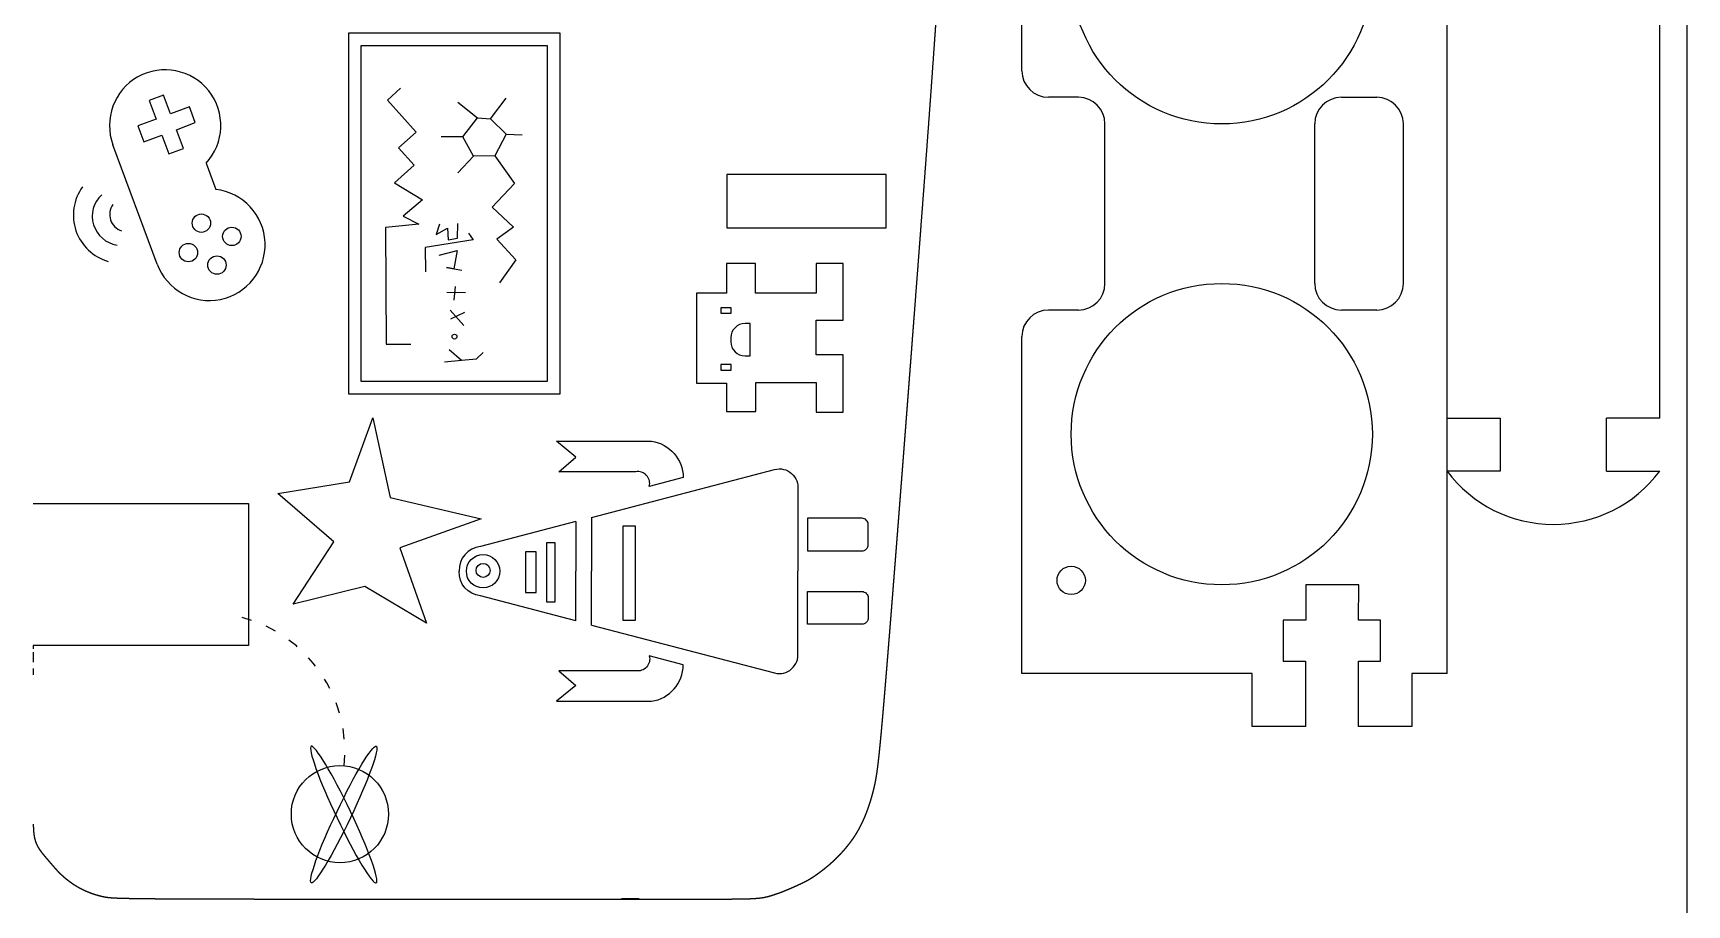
# Model space of a CAD drawing. Header units: millimetres. Extents: x -53 to 1579, y -453 to 381.
# Drawn here: x 453.3 to 546.6, y 167.2 to 216.4 of the extents above; entities that cross this region are included whole.
import ezdxf

# ---------------------------------------------------------------- set-up
doc = ezdxf.new("R2010")
doc.units = ezdxf.units.MM
doc.linetypes.add('ACAD_ISO03W100', pattern=[30, 12, -18])
doc.layers.add('design5', color=5, linetype='Continuous')
doc.layers.add('toCut', color=1, linetype='Continuous', true_color=0xff0000)

msp = doc.modelspace()

# ---------------------------------------------------------------- linework, layer by layer
msp.add_line((546.648, 381.237), (546.648, 81.237))
at = {"layer": 'design5', "lineweight": -3}
for points in [[(471.094, 216.377), (471.094, 196.031), (483.053, 196.031), (483.053, 216.377)], [(471.804, 215.666), (471.804, 196.741), (482.342, 196.741), (482.342, 215.666)], [(492.123, 200.888), (492.123, 200.574), (492.693, 200.574), (492.693, 200.888)], [(492.123, 197.678), (492.123, 197.364), (492.693, 197.364), (492.693, 197.678)], [(486.582, 188.575), (486.582, 183.256), (487.307, 183.256), (487.307, 188.575)], [(481.097, 187.118), (481.097, 184.819), (481.701, 184.819), (481.701, 187.118)], [(482.275, 187.632), (482.275, 184.305), (482.759, 184.305), (482.759, 187.632)]]:
    msp.add_lwpolyline(points, close=True, dxfattribs=at)
for points in [[(460.966, 209.564), (461.78, 209.866), (461.384, 210.933), (462.45, 211.329), (462.119, 212.221), (461.053, 211.825), (460.664, 212.873), (459.85, 212.57), (460.239, 211.523), (459.211, 211.141), (459.542, 210.249)], [(474.032, 213.266), (473.296, 212.603), (474.92, 210.8), (473.927, 209.906), (474.804, 208.932), (473.699, 207.937), (475.283, 206.97), (474.179, 206.05), (475.062, 205.608), (473.186, 205.424), (473.223, 198.834), (474.62, 198.842)], [(477.265, 212.48), (478.39, 211.595)], [(478.39, 211.595), (479.123, 211.55), (479.994, 212.712)], [(479.994, 210.679), (479.355, 209.459), (478.165, 209.43), (477.555, 210.533), (478.39, 211.595)], [(479.123, 211.55), (479.994, 210.679), (480.894, 210.65)], [(460.304, 203.347), (457.806, 210.076)], [(459.542, 210.249), (460.57, 210.631), (460.966, 209.564)], [(477.555, 210.533), (476.335, 210.533)], [(478.165, 209.43), (477.27, 208.493)], [(479.355, 209.459), (480.477, 207.899), (479.216, 206.56), (480.41, 205.436), (479.473, 204.757), (480.554, 203.598), (479.627, 202.285)], [(463.059, 209.035), (463.606, 207.563)], [(476.239, 205.608), (476.055, 205.019), (476.681, 205.387), (476.718, 204.725), (477.245, 204.817), (477.263, 205.634)], [(477.88, 205.089), (478.134, 204.726), (475.431, 204.29), (475.449, 202.91)], [(476.211, 203.854), (477.227, 204.109), (477.045, 203.092), (476.638, 203.164), (477.493, 203.012)], [(499.027, 195.005), (499.027, 198.228), (497.493, 198.228), (497.493, 200.197), (499.027, 200.197), (499.027, 203.394), (497.493, 203.394), (497.493, 201.706), (494.069, 201.706), (494.069, 203.394), (492.433, 203.394), (492.433, 201.706), (490.746, 201.706), (490.746, 196.642), (492.433, 196.642), (492.433, 195.031), (494.094, 195.031), (494.094, 196.668), (497.493, 196.668), (497.493, 195.005), (499.027, 195.005)], [(476.646, 201.766), (477.699, 201.748)], [(477.118, 202.093), (477.045, 201.312)], [(476.846, 200.749), (477.608, 199.878)], [(477.644, 200.622), (476.864, 200.241)], [(476.519, 197.844), (477.481, 197.935), (478.333, 198.016), (478.697, 198.371)], [(476.791, 198.534), (477.481, 197.935)], [(467.104, 190.412), (471.152, 191.069), (472.465, 194.681), (473.449, 190.193), (478.591, 188.989), (473.996, 187.347), (475.512, 183.104), (472.027, 185.158), (467.979, 184.173), (470.277, 187.676), (467.104, 190.412)], [(483.94, 188.833), (483.94, 186.026)], [(484.81, 189.061), (484.81, 186.026)], [(483.94, 183.22), (483.94, 186.026)], [(484.81, 182.992), (484.81, 186.026)]]:
    msp.add_lwpolyline(points, dxfattribs=at)
for points in [[(492.684, 199.199), (492.684, 198.974, 0.414214), (493.484, 198.174), (493.766, 198.174), (493.766, 199.999), (493.484, 199.999, 0.414214)], [(497.01, 189.014), (497.01, 187.173), (500.077, 187.173, 0.414214), (500.433, 187.53), (500.433, 188.658, 0.414214), (500.077, 189.014)], [(497.01, 183.038), (497.01, 184.88), (500.077, 184.88, -0.414214), (500.433, 184.523), (500.433, 183.395, -0.414214), (500.077, 183.038)]]:
    msp.add_lwpolyline(points, format="xyb", close=True, dxfattribs=at)
for points in [[(489.994, 191.31), (488.077, 190.809, 0.555908), (487.316, 191.638), (482.972, 191.638), (483.934, 192.467), (482.84, 193.363), (488.211, 193.363, -0.368664), (489.994, 191.31, -0.868384)], [(484.81, 189.061), (495.153, 191.767, -0.532081), (496.459, 190.617), (496.459, 186.026)], [(483.94, 188.833), (478.543, 187.421, 0.391142), (477.341, 186.026, 0.478974)], [(483.94, 183.22), (478.543, 184.632, -0.391142), (477.341, 186.026, -0.478974)], [(484.81, 182.992), (495.153, 180.285, 0.532081), (496.459, 181.436), (496.459, 186.026)], [(489.994, 180.742), (488.077, 181.244, -0.555908), (487.316, 180.415), (482.972, 180.415), (483.934, 179.585), (482.84, 178.69), (488.211, 178.69, 0.368664), (489.994, 180.742, 0.868384)]]:
    msp.add_lwpolyline(points, format="xyb", dxfattribs=at)
for centre, radius in [((462.797, 205.661), 0.519), ((464.516, 204.911), 0.519), ((462.066, 204.001), 0.519), ((463.675, 203.296), 0.519), ((477.082, 199.261), 0.138), ((478.697, 186.026), 0.945), ((478.697, 186.073), 0.394), ((470.616, 172.324), 2.742)]:
    msp.add_circle(centre, radius, dxfattribs=at)
for centre, radius, start, end in [((460.752, 211.169), 3.142, 317.23276, 200.36599), ((458.285, 206.113), 2.716, 143.85736, 254.11549), ((458.272, 206.046), 1.635, 132.08388, 261.71537), ((463.25, 204.441), 3.142, 200.36599, 83.49922), ((458.582, 206.147), 0.962, 144.31318, 252.47097)]:
    msp.add_arc(centre, radius, start, end, dxfattribs=at)
at = {"layer": 'design5', "linetype": 'ACAD_ISO03W100', "lineweight": -3, "ltscale": 0.05}
msp.add_arc((463.092, 175.878), 7.803, 353.94547, 75.1351, dxfattribs=at)
at = {"layer": 'design5', "lineweight": -3}
msp.add_ellipse((470.83, 172.299), major_axis=(-1.835, -3.852), ratio=0.098161, dxfattribs=at)
at = {"layer": 'design5', "lineweight": -3, "extrusion": (0, 0, -1)}
msp.add_ellipse((470.83, 172.299), major_axis=(-1.835, 3.852), ratio=0.098161, dxfattribs=at)
at = {"layer": 'toCut'}
for p, q in [((533.111, 180.258), (533.111, 280.258)), ((545.111, 194.669), (545.111, 264.669)), ((509.111, 214.258), (509.111, 246.258)), ((512.3, 212.758), (510.611, 212.758)), ((527.142, 212.758), (529.142, 212.758)), ((513.8, 202.258), (513.8, 211.258)), ((525.642, 202.258), (525.642, 211.258)), ((530.642, 202.258), (530.642, 211.258)), ((512.3, 200.758), (510.611, 200.758)), ((529.142, 200.758), (527.142, 200.758)), ((509.111, 180.258), (509.111, 199.258)), ((533.111, 194.669), (536.111, 194.669)), ((536.111, 194.669), (536.111, 191.669)), ((545.111, 194.669), (542.111, 194.669)), ((542.111, 191.669), (542.111, 194.669)), ((536.111, 191.669), (533.111, 191.669)), ((542.111, 191.669), (545.111, 191.669)), ((528.132, 185.258), (525.132, 185.258)), ((525.132, 185.258), (525.132, 183.258)), ((528.111, 183.258), (528.132, 185.258)), ((523.861, 183.258), (523.861, 180.958)), ((525.132, 183.258), (523.861, 183.258)), ((529.361, 183.258), (528.111, 183.258)), ((529.361, 180.958), (529.361, 183.258)), ((522.111, 180.258), (509.111, 180.258)), ((522.111, 177.258), (522.111, 180.258)), ((523.861, 180.958), (525.111, 180.958)), ((525.111, 180.958), (525.111, 177.258)), ((528.111, 180.958), (529.361, 180.958)), ((528.111, 177.258), (528.111, 180.958)), ((533.111, 180.258), (531.111, 180.258)), ((531.111, 180.258), (531.111, 177.258)), ((525.111, 177.258), (522.111, 177.258)), ((531.111, 177.258), (528.111, 177.258)), ((487.515, 167.548), (486.515, 167.548))]:
    msp.add_line(p, q, dxfattribs=at)
msp.add_lwpolyline([(492.453, 208.402), (492.453, 205.402), (501.453, 205.402), (501.453, 208.402)], close=True, dxfattribs=at)
for centre, radius in [((520.392, 219.758), 8.5), ((520.392, 193.758), 8.5), ((511.892, 185.508), 0.8)]:
    msp.add_circle(centre, radius, dxfattribs=at)
for centre, radius, start, end in [((510.611, 214.258), 1.5, 180, 270), ((512.3, 211.258), 1.5, 360, 90), ((527.142, 211.258), 1.5, 90, 180), ((529.142, 211.258), 1.5, 0, 90), ((512.3, 202.258), 1.5, 270, 0), ((527.142, 202.258), 1.5, 180, 270), ((529.142, 202.258), 1.5, 270, 0), ((510.611, 199.258), 1.5, 90, 180), ((539.111, 196.169), 7.5, 216.8699, 323.1301)]:
    msp.add_arc(centre, radius, start, end, dxfattribs=at)
for points in [[(504.219, 216.361), (504.241, 216.681), (504.263, 217.001)], [(504.084, 214.446), (504.129, 215.084), (504.174, 215.722)], [(504.174, 215.722), (504.197, 216.042), (504.219, 216.361)], [(503.993, 213.172), (504.039, 213.809), (504.084, 214.446)], [(503.901, 211.9), (503.947, 212.536), (503.993, 213.172)], [(503.807, 210.628), (503.854, 211.264), (503.901, 211.9)], [(503.713, 209.356), (503.76, 209.992), (503.807, 210.628)], [(503.618, 208.083), (503.665, 208.719), (503.713, 209.356)], [(503.522, 206.809), (503.57, 207.446), (503.618, 208.083)], [(503.425, 205.532), (503.473, 206.17), (503.522, 206.809)], [(503.377, 204.892), (503.401, 205.212), (503.425, 205.532)], [(503.328, 204.251), (503.352, 204.572), (503.377, 204.892)], [(503.231, 202.968), (503.279, 203.61), (503.328, 204.251)], [(503.133, 201.683), (503.182, 202.325), (503.231, 202.968)], [(503.035, 200.4), (503.084, 201.042), (503.133, 201.683)], [(502.986, 199.76), (503.011, 200.08), (503.035, 200.4)], [(502.889, 198.485), (502.913, 198.803), (502.937, 199.122)], [(502.937, 199.122), (502.962, 199.441), (502.986, 199.76)], [(502.84, 197.851), (502.865, 198.168), (502.889, 198.485)], [(502.744, 196.59), (502.768, 196.904), (502.792, 197.219)], [(502.792, 197.219), (502.816, 197.535), (502.84, 197.851)], [(502.696, 195.964), (502.708, 196.12), (502.72, 196.276)], [(502.72, 196.276), (502.732, 196.433), (502.744, 196.59)], [(502.624, 195.032), (502.636, 195.187), (502.648, 195.342)], [(502.648, 195.342), (502.66, 195.497), (502.672, 195.652)], [(502.672, 195.652), (502.684, 195.808), (502.696, 195.964)], [(502.553, 194.11), (502.565, 194.263), (502.577, 194.416)], [(502.577, 194.416), (502.589, 194.57), (502.601, 194.724)], [(502.601, 194.724), (502.612, 194.878), (502.624, 195.032)], [(502.483, 193.198), (502.495, 193.349), (502.507, 193.501)], [(502.507, 193.501), (502.518, 193.653), (502.53, 193.805)], [(502.53, 193.805), (502.542, 193.957), (502.553, 194.11)], [(502.414, 192.298), (502.425, 192.447), (502.437, 192.597)], [(502.437, 192.597), (502.448, 192.747), (502.46, 192.897)], [(502.46, 192.897), (502.472, 193.047), (502.483, 193.198)], [(502.323, 191.118), (502.334, 191.264), (502.345, 191.411)], [(502.345, 191.411), (502.357, 191.558), (502.368, 191.705)], [(502.368, 191.705), (502.379, 191.853), (502.391, 192.001)], [(502.391, 192.001), (502.402, 192.149), (502.414, 192.298)], [(502.255, 190.25), (502.267, 190.394), (502.278, 190.538)], [(502.278, 190.538), (502.289, 190.682), (502.3, 190.827)], [(502.3, 190.827), (502.311, 190.973), (502.323, 191.118)], [(465.453, 189.844), (465.453, 185.844), (465.453, 181.844)], [(502.189, 189.398), (502.2, 189.539), (502.211, 189.68)], [(502.211, 189.68), (502.222, 189.822), (502.233, 189.964)], [(502.233, 189.964), (502.244, 190.107), (502.255, 190.25)], [(502.124, 188.562), (502.135, 188.7), (502.146, 188.839)], [(502.146, 188.839), (502.157, 188.978), (502.167, 189.117)], [(502.167, 189.117), (502.178, 189.257), (502.189, 189.398)], [(502.04, 187.477), (502.05, 187.611), (502.061, 187.745)], [(502.061, 187.745), (502.071, 187.88), (502.082, 188.015)], [(502.082, 188.015), (502.092, 188.151), (502.103, 188.288)], [(502.103, 188.288), (502.114, 188.425), (502.124, 188.562)], [(501.978, 186.685), (501.988, 186.816), (501.998, 186.947)], [(501.998, 186.947), (502.008, 187.079), (502.019, 187.211)], [(502.019, 187.211), (502.029, 187.344), (502.04, 187.477)], [(501.897, 185.663), (501.907, 185.789), (501.917, 185.915)], [(501.917, 185.915), (501.927, 186.042), (501.937, 186.169)], [(501.937, 186.169), (501.947, 186.298), (501.957, 186.426)], [(501.957, 186.426), (501.967, 186.556), (501.978, 186.685)], [(501.82, 184.681), (501.829, 184.801), (501.839, 184.922)], [(501.839, 184.922), (501.849, 185.044), (501.858, 185.167)], [(501.858, 185.167), (501.868, 185.29), (501.878, 185.413)], [(501.878, 185.413), (501.888, 185.538), (501.897, 185.663)], [(501.745, 183.741), (501.755, 183.856), (501.764, 183.972)], [(501.764, 183.972), (501.773, 184.088), (501.782, 184.205)], [(501.782, 184.205), (501.792, 184.323), (501.801, 184.442)], [(501.801, 184.442), (501.81, 184.561), (501.82, 184.681)], [(501.674, 182.847), (501.683, 182.957), (501.692, 183.066)], [(501.692, 183.066), (501.701, 183.177), (501.709, 183.288)], [(501.709, 183.288), (501.718, 183.401), (501.727, 183.513)], [(501.727, 183.513), (501.736, 183.627), (501.745, 183.741)], [(501.606, 182.002), (501.611, 182.053), (501.615, 182.105)], [(501.615, 182.105), (501.619, 182.157), (501.623, 182.208)], [(501.623, 182.208), (501.631, 182.313), (501.64, 182.418)], [(501.64, 182.418), (501.648, 182.525), (501.657, 182.631)], [(501.657, 182.631), (501.666, 182.739), (501.674, 182.847)], [(465.453, 181.844), (459.375, 181.844), (453.296, 181.844)], [(453.296, 181.844), (453.296, 181.743), (453.296, 181.743)], [(453.296, 181.743), (453.296, 181.711), (453.296, 181.679)], [(453.296, 181.679), (453.296, 181.661), (453.296, 181.642)], [(453.296, 181.451), (453.296, 181.357), (453.296, 181.263)], [(453.296, 181.263), (453.296, 181.17), (453.296, 181.077)], [(501.527, 181.018), (501.531, 181.065), (501.534, 181.112)], [(501.534, 181.112), (501.538, 181.16), (501.542, 181.208)], [(501.542, 181.208), (501.546, 181.256), (501.55, 181.304)], [(501.55, 181.304), (501.554, 181.353), (501.558, 181.401)], [(501.558, 181.401), (501.562, 181.45), (501.566, 181.499)], [(501.566, 181.499), (501.57, 181.549), (501.574, 181.598)], [(501.574, 181.598), (501.578, 181.648), (501.582, 181.698)], [(501.582, 181.698), (501.586, 181.748), (501.59, 181.798)], [(501.59, 181.798), (501.594, 181.849), (501.598, 181.9)], [(501.598, 181.9), (501.602, 181.951), (501.606, 182.002)], [(453.296, 181.077), (453.296, 180.985), (453.296, 180.893)], [(453.296, 180.534), (453.296, 180.446), (453.296, 180.357)], [(453.296, 180.357), (453.296, 180.271), (453.296, 180.184)], [(501.453, 180.119), (501.457, 180.162), (501.46, 180.205)], [(501.46, 180.205), (501.464, 180.249), (501.467, 180.292)], [(501.467, 180.292), (501.471, 180.336), (501.475, 180.38)], [(501.475, 180.38), (501.478, 180.424), (501.482, 180.468)], [(501.482, 180.468), (501.486, 180.513), (501.489, 180.558)], [(501.489, 180.558), (501.493, 180.603), (501.497, 180.648)], [(501.497, 180.648), (501.5, 180.693), (501.504, 180.739)], [(501.504, 180.739), (501.508, 180.785), (501.512, 180.831)], [(501.512, 180.831), (501.515, 180.878), (501.519, 180.924)], [(501.519, 180.924), (501.523, 180.971), (501.527, 181.018)], [(501.379, 179.229), (501.383, 179.268), (501.386, 179.306)], [(501.386, 179.306), (501.389, 179.345), (501.392, 179.384)], [(501.392, 179.384), (501.396, 179.423), (501.399, 179.462)], [(501.399, 179.462), (501.402, 179.502), (501.405, 179.541)], [(501.405, 179.541), (501.409, 179.581), (501.412, 179.622)], [(501.412, 179.622), (501.415, 179.662), (501.419, 179.702)], [(501.419, 179.702), (501.422, 179.743), (501.426, 179.784)], [(501.426, 179.784), (501.429, 179.825), (501.432, 179.867)], [(501.432, 179.867), (501.436, 179.908), (501.439, 179.95)], [(501.439, 179.95), (501.443, 179.992), (501.446, 180.034)], [(501.446, 180.034), (501.45, 180.077), (501.453, 180.119)], [(501.289, 178.171), (501.295, 178.237), (501.301, 178.302)], [(501.301, 178.302), (501.306, 178.369), (501.312, 178.437)], [(501.312, 178.437), (501.318, 178.505), (501.324, 178.574)], [(501.324, 178.574), (501.33, 178.644), (501.336, 178.714)], [(501.336, 178.714), (501.342, 178.786), (501.348, 178.857)], [(501.348, 178.857), (501.354, 178.931), (501.36, 179.004)], [(501.36, 179.004), (501.367, 179.079), (501.373, 179.153)], [(501.373, 179.153), (501.376, 179.191), (501.379, 179.229)], [(501.215, 177.33), (501.22, 177.386), (501.225, 177.442)], [(501.225, 177.442), (501.23, 177.5), (501.235, 177.557)], [(501.235, 177.557), (501.241, 177.616), (501.246, 177.674)], [(501.246, 177.674), (501.251, 177.734), (501.256, 177.794)], [(501.256, 177.794), (501.262, 177.856), (501.267, 177.917)], [(501.267, 177.917), (501.273, 177.98), (501.278, 178.043)], [(501.278, 178.043), (501.284, 178.107), (501.289, 178.171)], [(501.124, 176.349), (501.128, 176.392), (501.132, 176.436)], [(501.132, 176.436), (501.137, 176.481), (501.141, 176.526)], [(501.141, 176.526), (501.145, 176.572), (501.15, 176.618)], [(501.15, 176.618), (501.154, 176.665), (501.158, 176.713)], [(501.158, 176.713), (501.163, 176.761), (501.168, 176.809)], [(501.168, 176.809), (501.172, 176.859), (501.177, 176.909)], [(501.177, 176.909), (501.181, 176.959), (501.186, 177.01)], [(501.186, 177.01), (501.191, 177.062), (501.196, 177.114)], [(501.196, 177.114), (501.2, 177.168), (501.205, 177.221)], [(501.205, 177.221), (501.21, 177.276), (501.215, 177.33)], [(501.032, 175.458), (501.035, 175.49), (501.039, 175.522)], [(501.039, 175.522), (501.042, 175.555), (501.046, 175.588)], [(501.046, 175.588), (501.05, 175.621), (501.053, 175.655)], [(501.053, 175.655), (501.057, 175.689), (501.061, 175.724)], [(501.061, 175.724), (501.064, 175.76), (501.068, 175.795)], [(501.068, 175.795), (501.072, 175.832), (501.076, 175.868)], [(501.076, 175.868), (501.079, 175.906), (501.083, 175.943)], [(501.083, 175.943), (501.087, 175.981), (501.091, 176.02)], [(501.091, 176.02), (501.095, 176.059), (501.099, 176.099)], [(501.099, 176.099), (501.103, 176.139), (501.107, 176.18)], [(501.107, 176.18), (501.111, 176.222), (501.115, 176.263)], [(501.115, 176.263), (501.12, 176.306), (501.124, 176.349)], [(500.917, 174.566), (500.92, 174.585), (500.923, 174.605)], [(500.923, 174.605), (500.926, 174.625), (500.929, 174.645)], [(500.929, 174.645), (500.932, 174.665), (500.935, 174.686)], [(500.935, 174.686), (500.938, 174.707), (500.941, 174.728)], [(500.941, 174.728), (500.944, 174.75), (500.947, 174.771)], [(500.947, 174.771), (500.95, 174.794), (500.953, 174.816)], [(500.953, 174.816), (500.956, 174.839), (500.959, 174.862)], [(500.959, 174.862), (500.963, 174.885), (500.966, 174.909)], [(500.966, 174.909), (500.969, 174.933), (500.972, 174.957)], [(500.972, 174.957), (500.975, 174.982), (500.978, 175.007)], [(500.978, 175.007), (500.981, 175.032), (500.985, 175.058)], [(500.985, 175.058), (500.988, 175.084), (500.991, 175.111)], [(500.991, 175.111), (500.994, 175.138), (500.998, 175.165)], [(500.998, 175.165), (501.001, 175.192), (501.004, 175.22)], [(501.004, 175.22), (501.008, 175.249), (501.011, 175.277)], [(501.011, 175.277), (501.014, 175.307), (501.018, 175.336)], [(501.018, 175.336), (501.021, 175.366), (501.025, 175.396)], [(501.025, 175.396), (501.028, 175.427), (501.032, 175.458)], [(500.726, 173.625), (500.739, 173.677), (500.752, 173.729)], [(500.752, 173.729), (500.764, 173.782), (500.777, 173.834)], [(500.777, 173.834), (500.789, 173.887), (500.801, 173.94)], [(500.801, 173.94), (500.807, 173.967), (500.813, 173.994)], [(500.813, 173.994), (500.819, 174.022), (500.825, 174.049)], [(500.825, 174.049), (500.831, 174.077), (500.836, 174.106)], [(500.836, 174.106), (500.842, 174.135), (500.848, 174.164)], [(500.848, 174.164), (500.854, 174.194), (500.859, 174.224)], [(500.859, 174.224), (500.865, 174.255), (500.871, 174.286)], [(500.871, 174.286), (500.877, 174.319), (500.882, 174.351)], [(500.882, 174.351), (500.888, 174.385), (500.894, 174.419)], [(500.894, 174.419), (500.897, 174.437), (500.9, 174.455)], [(500.9, 174.455), (500.903, 174.473), (500.906, 174.491)], [(500.906, 174.491), (500.908, 174.509), (500.911, 174.528)], [(500.911, 174.528), (500.914, 174.547), (500.917, 174.566)], [(500.435, 172.659), (500.451, 172.704), (500.467, 172.749)], [(500.467, 172.749), (500.482, 172.795), (500.498, 172.841)], [(500.498, 172.841), (500.513, 172.888), (500.528, 172.935)], [(500.528, 172.935), (500.543, 172.982), (500.558, 173.029)], [(500.558, 173.029), (500.573, 173.077), (500.588, 173.125)], [(500.588, 173.125), (500.602, 173.174), (500.617, 173.223)], [(500.617, 173.223), (500.631, 173.272), (500.645, 173.322)], [(500.645, 173.322), (500.659, 173.372), (500.673, 173.422)], [(500.673, 173.422), (500.686, 173.472), (500.7, 173.523)], [(500.7, 173.523), (500.713, 173.574), (500.726, 173.625)], [(453.306, 171.767), (453.306, 171.758), (453.306, 171.748)], [(500.032, 171.702), (500.05, 171.737), (500.067, 171.773)], [(500.067, 171.773), (500.084, 171.809), (500.102, 171.845)], [(500.102, 171.845), (500.119, 171.881), (500.136, 171.918)], [(500.136, 171.918), (500.153, 171.956), (500.17, 171.994)], [(500.17, 171.994), (500.187, 172.032), (500.205, 172.071)], [(500.205, 172.071), (500.221, 172.111), (500.238, 172.15)], [(500.238, 172.15), (500.255, 172.191), (500.272, 172.231)], [(500.272, 172.231), (500.289, 172.272), (500.305, 172.313)], [(500.305, 172.313), (500.322, 172.355), (500.338, 172.397)], [(500.338, 172.397), (500.355, 172.44), (500.371, 172.483)], [(500.371, 172.483), (500.387, 172.527), (500.403, 172.57)], [(500.403, 172.57), (500.419, 172.615), (500.435, 172.659)], [(453.306, 171.748), (453.307, 171.736), (453.307, 171.724)], [(453.307, 171.724), (453.307, 171.713), (453.307, 171.702)], [(453.307, 171.702), (453.307, 171.692), (453.308, 171.682)], [(453.308, 171.682), (453.308, 171.673), (453.308, 171.663)], [(453.308, 171.663), (453.308, 171.654), (453.309, 171.646)], [(453.309, 171.646), (453.309, 171.637), (453.309, 171.629)], [(453.309, 171.629), (453.309, 171.622), (453.309, 171.614)], [(453.309, 171.614), (453.31, 171.607), (453.31, 171.6)], [(453.31, 171.6), (453.311, 171.587), (453.311, 171.574)], [(453.311, 171.574), (453.312, 171.562), (453.312, 171.549)], [(453.312, 171.549), (453.313, 171.538), (453.313, 171.527)], [(453.313, 171.527), (453.316, 171.481), (453.319, 171.436)], [(453.319, 171.436), (453.322, 171.391), (453.325, 171.346)], [(453.325, 171.346), (453.329, 171.301), (453.334, 171.256)], [(453.334, 171.256), (453.339, 171.212), (453.344, 171.168)], [(453.344, 171.168), (453.351, 171.124), (453.358, 171.08)], [(453.358, 171.08), (453.362, 171.058), (453.365, 171.036)], [(453.365, 171.036), (453.37, 171.014), (453.374, 170.992)], [(453.374, 170.992), (453.379, 170.97), (453.384, 170.949)], [(453.384, 170.949), (453.389, 170.927), (453.394, 170.905)], [(453.394, 170.905), (453.4, 170.884), (453.406, 170.862)], [(453.406, 170.862), (453.412, 170.841), (453.418, 170.819)], [(499.478, 170.801), (499.517, 170.855), (499.556, 170.908)], [(499.556, 170.908), (499.575, 170.936), (499.595, 170.963)], [(499.595, 170.963), (499.614, 170.991), (499.633, 171.019)], [(499.633, 171.019), (499.652, 171.047), (499.67, 171.076)], [(499.67, 171.076), (499.689, 171.104), (499.708, 171.133)], [(499.708, 171.133), (499.726, 171.162), (499.745, 171.191)], [(499.745, 171.191), (499.763, 171.221), (499.782, 171.251)], [(499.782, 171.251), (499.8, 171.281), (499.818, 171.311)], [(499.818, 171.311), (499.836, 171.342), (499.855, 171.373)], [(499.855, 171.373), (499.873, 171.405), (499.891, 171.436)], [(499.891, 171.436), (499.908, 171.468), (499.926, 171.501)], [(499.926, 171.501), (499.944, 171.533), (499.962, 171.566)], [(499.962, 171.566), (499.979, 171.6), (499.997, 171.634)], [(499.997, 171.634), (500.015, 171.668), (500.032, 171.702)], [(453.418, 170.819), (453.425, 170.798), (453.432, 170.777)], [(453.432, 170.777), (453.44, 170.755), (453.447, 170.734)], [(453.447, 170.734), (453.455, 170.713), (453.463, 170.692)], [(453.463, 170.692), (453.472, 170.671), (453.481, 170.65)], [(453.481, 170.65), (453.49, 170.629), (453.5, 170.608)], [(453.5, 170.608), (453.51, 170.587), (453.52, 170.566)], [(453.52, 170.566), (453.531, 170.545), (453.541, 170.524)], [(453.541, 170.524), (453.553, 170.504), (453.564, 170.483)], [(453.564, 170.483), (453.576, 170.462), (453.588, 170.442)], [(453.588, 170.442), (453.601, 170.421), (453.614, 170.401)], [(453.614, 170.401), (453.627, 170.38), (453.64, 170.36)], [(453.64, 170.36), (453.654, 170.34), (453.667, 170.32)], [(453.667, 170.32), (453.681, 170.299), (453.695, 170.279)], [(453.695, 170.279), (453.71, 170.259), (453.724, 170.239)], [(453.724, 170.239), (453.754, 170.199), (453.784, 170.159)], [(453.784, 170.159), (453.815, 170.12), (453.846, 170.081)], [(453.846, 170.081), (453.878, 170.042), (453.91, 170.003)], [(453.91, 170.003), (453.942, 169.964), (453.975, 169.926)], [(453.975, 169.926), (454.007, 169.888), (454.04, 169.85)], [(498.61, 169.811), (498.657, 169.857), (498.704, 169.903)], [(498.704, 169.903), (498.75, 169.95), (498.796, 169.997)], [(498.796, 169.997), (498.842, 170.045), (498.887, 170.093)], [(498.887, 170.093), (498.932, 170.141), (498.976, 170.19)], [(498.976, 170.19), (499.02, 170.239), (499.064, 170.288)], [(499.064, 170.288), (499.107, 170.338), (499.15, 170.388)], [(499.15, 170.388), (499.192, 170.438), (499.235, 170.489)], [(499.235, 170.489), (499.276, 170.54), (499.318, 170.591)], [(499.318, 170.591), (499.358, 170.643), (499.399, 170.695)], [(499.399, 170.695), (499.438, 170.748), (499.478, 170.801)], [(454.04, 169.85), (454.072, 169.812), (454.104, 169.775)], [(454.104, 169.775), (454.136, 169.738), (454.168, 169.701)], [(454.168, 169.701), (454.199, 169.664), (454.23, 169.627)], [(454.23, 169.627), (454.261, 169.591), (454.292, 169.555)], [(454.292, 169.555), (454.323, 169.519), (454.353, 169.484)], [(454.353, 169.484), (454.383, 169.449), (454.414, 169.414)], [(454.414, 169.414), (454.444, 169.379), (454.474, 169.345)], [(454.474, 169.345), (454.504, 169.31), (454.534, 169.276)], [(454.534, 169.276), (454.565, 169.243), (454.595, 169.209)], [(454.595, 169.209), (454.626, 169.176), (454.656, 169.143)], [(454.656, 169.143), (454.687, 169.111), (454.718, 169.079)], [(454.718, 169.079), (454.749, 169.047), (454.781, 169.015)], [(454.781, 169.015), (454.813, 168.984), (454.845, 168.952)], [(497.587, 168.961), (497.61, 168.978), (497.633, 168.994)], [(497.633, 168.994), (497.657, 169.011), (497.68, 169.029)], [(497.68, 169.029), (497.704, 169.046), (497.727, 169.064)], [(497.727, 169.064), (497.751, 169.082), (497.775, 169.1)], [(497.775, 169.1), (497.8, 169.118), (497.824, 169.137)], [(497.824, 169.137), (497.848, 169.155), (497.873, 169.174)], [(497.873, 169.174), (497.897, 169.193), (497.922, 169.213)], [(497.922, 169.213), (497.971, 169.252), (498.021, 169.291)], [(498.021, 169.291), (498.071, 169.332), (498.121, 169.373)], [(498.121, 169.373), (498.171, 169.415), (498.221, 169.457)], [(498.221, 169.457), (498.27, 169.5), (498.32, 169.543)], [(498.32, 169.543), (498.369, 169.587), (498.418, 169.631)], [(498.418, 169.631), (498.466, 169.675), (498.515, 169.72)], [(498.515, 169.72), (498.563, 169.766), (498.61, 169.811)], [(454.845, 168.952), (454.877, 168.922), (454.91, 168.891)], [(454.91, 168.891), (454.943, 168.861), (454.976, 168.831)], [(454.976, 168.831), (455.009, 168.801), (455.043, 168.772)], [(455.043, 168.772), (455.077, 168.743), (455.111, 168.714)], [(455.111, 168.714), (455.146, 168.686), (455.18, 168.657)], [(455.18, 168.657), (455.216, 168.63), (455.251, 168.602)], [(455.251, 168.602), (455.286, 168.575), (455.322, 168.548)], [(455.322, 168.548), (455.358, 168.521), (455.394, 168.495)], [(455.394, 168.495), (455.431, 168.469), (455.468, 168.443)], [(455.468, 168.443), (455.505, 168.418), (455.542, 168.393)], [(455.542, 168.393), (455.58, 168.368), (455.617, 168.344)], [(455.617, 168.344), (455.656, 168.32), (455.694, 168.296)], [(455.694, 168.296), (455.732, 168.273), (455.771, 168.25)], [(455.771, 168.25), (455.81, 168.227), (455.849, 168.205)], [(455.849, 168.205), (455.888, 168.183), (455.928, 168.161)], [(455.928, 168.161), (455.968, 168.14), (456.008, 168.119)], [(456.008, 168.119), (456.048, 168.099), (456.088, 168.078)], [(456.088, 168.078), (456.129, 168.059), (456.17, 168.039)], [(456.17, 168.039), (456.211, 168.02), (456.252, 168.001)], [(495.73, 168.006), (495.771, 168.022), (495.811, 168.039)], [(495.811, 168.039), (495.85, 168.055), (495.89, 168.072)], [(495.89, 168.072), (495.928, 168.088), (495.967, 168.104)], [(495.967, 168.104), (496.005, 168.121), (496.043, 168.137)], [(496.043, 168.137), (496.08, 168.153), (496.117, 168.169)], [(496.117, 168.169), (496.153, 168.185), (496.189, 168.201)], [(496.189, 168.201), (496.224, 168.216), (496.259, 168.232)], [(496.259, 168.232), (496.292, 168.247), (496.326, 168.262)], [(496.326, 168.262), (496.358, 168.276), (496.39, 168.291)], [(496.39, 168.291), (496.421, 168.305), (496.452, 168.319)], [(496.452, 168.319), (496.482, 168.333), (496.511, 168.346)], [(496.511, 168.346), (496.539, 168.359), (496.567, 168.372)], [(496.567, 168.372), (496.594, 168.384), (496.621, 168.397)], [(496.621, 168.397), (496.646, 168.409), (496.672, 168.421)], [(496.672, 168.421), (496.696, 168.433), (496.721, 168.444)], [(496.721, 168.444), (496.744, 168.456), (496.768, 168.467)], [(496.768, 168.467), (496.791, 168.478), (496.813, 168.489)], [(496.813, 168.489), (496.835, 168.5), (496.857, 168.511)], [(496.857, 168.511), (496.878, 168.522), (496.899, 168.533)], [(496.899, 168.533), (496.92, 168.543), (496.941, 168.554)], [(496.941, 168.554), (496.961, 168.565), (496.981, 168.575)], [(496.981, 168.575), (497.02, 168.597), (497.059, 168.618)], [(497.059, 168.618), (497.097, 168.64), (497.135, 168.662)], [(497.135, 168.662), (497.173, 168.685), (497.211, 168.709)], [(497.211, 168.709), (497.231, 168.721), (497.25, 168.733)], [(497.25, 168.733), (497.269, 168.745), (497.289, 168.757)], [(497.289, 168.757), (497.309, 168.77), (497.329, 168.783)], [(497.329, 168.783), (497.349, 168.797), (497.369, 168.81)], [(497.369, 168.81), (497.39, 168.824), (497.411, 168.838)], [(497.411, 168.838), (497.432, 168.853), (497.454, 168.867)], [(497.454, 168.867), (497.475, 168.882), (497.497, 168.898)], [(497.497, 168.898), (497.519, 168.913), (497.542, 168.929)], [(497.542, 168.929), (497.564, 168.945), (497.587, 168.961)], [(456.252, 168.001), (456.294, 167.983), (456.336, 167.965)], [(456.336, 167.965), (456.378, 167.947), (456.42, 167.93)], [(456.42, 167.93), (456.462, 167.913), (456.504, 167.896)], [(456.504, 167.896), (456.547, 167.88), (456.59, 167.864)], [(456.59, 167.864), (456.633, 167.849), (456.676, 167.834)], [(456.676, 167.834), (456.72, 167.82), (456.763, 167.805)], [(456.763, 167.805), (456.807, 167.792), (456.851, 167.778)], [(456.851, 167.778), (456.895, 167.765), (456.939, 167.752)], [(456.939, 167.752), (456.984, 167.74), (457.029, 167.728)], [(457.029, 167.728), (457.073, 167.717), (457.118, 167.706)], [(457.118, 167.706), (457.164, 167.695), (457.209, 167.685)], [(457.209, 167.685), (457.254, 167.675), (457.3, 167.666)], [(457.3, 167.666), (457.323, 167.661), (457.346, 167.657)], [(457.346, 167.657), (457.37, 167.652), (457.394, 167.648)], [(457.394, 167.648), (457.406, 167.646), (457.419, 167.644)], [(457.419, 167.644), (457.432, 167.642), (457.445, 167.64)], [(457.445, 167.64), (457.459, 167.638), (457.473, 167.636)], [(457.473, 167.636), (457.487, 167.634), (457.502, 167.632)], [(457.502, 167.632), (457.517, 167.63), (457.533, 167.628)], [(457.533, 167.628), (457.549, 167.627), (457.565, 167.625)], [(457.565, 167.625), (457.583, 167.623), (457.6, 167.621)], [(457.6, 167.621), (457.619, 167.619), (457.638, 167.618)], [(457.638, 167.618), (457.657, 167.616), (457.677, 167.614)], [(457.677, 167.614), (457.699, 167.613), (457.72, 167.611)], [(457.72, 167.611), (457.743, 167.609), (457.766, 167.608)], [(457.766, 167.608), (457.778, 167.607), (457.79, 167.606)], [(457.79, 167.606), (457.802, 167.605), (457.814, 167.605)], [(457.814, 167.605), (457.827, 167.604), (457.84, 167.603)], [(457.84, 167.603), (457.853, 167.602), (457.867, 167.602)], [(457.867, 167.602), (457.88, 167.601), (457.894, 167.6)], [(457.894, 167.6), (457.908, 167.599), (457.922, 167.599)], [(457.922, 167.599), (457.937, 167.598), (457.952, 167.597)], [(457.952, 167.597), (457.967, 167.597), (457.982, 167.596)], [(457.982, 167.596), (457.998, 167.595), (458.014, 167.594)], [(458.014, 167.594), (458.03, 167.594), (458.046, 167.593)], [(458.046, 167.593), (458.063, 167.592), (458.079, 167.592)], [(458.079, 167.592), (458.097, 167.591), (458.114, 167.59)], [(458.114, 167.59), (458.132, 167.59), (458.15, 167.589)], [(458.15, 167.589), (458.168, 167.588), (458.186, 167.588)], [(458.186, 167.588), (458.205, 167.587), (458.224, 167.586)], [(458.224, 167.586), (458.244, 167.586), (458.264, 167.585)], [(458.264, 167.585), (458.284, 167.585), (458.304, 167.584)], [(458.304, 167.584), (458.325, 167.583), (458.346, 167.583)], [(458.346, 167.583), (458.367, 167.582), (458.388, 167.582)], [(458.388, 167.582), (458.411, 167.581), (458.433, 167.58)], [(458.433, 167.58), (458.456, 167.58), (458.478, 167.579)], [(458.478, 167.579), (458.502, 167.579), (458.525, 167.578)], [(458.525, 167.578), (458.549, 167.577), (458.573, 167.577)], [(458.573, 167.577), (458.598, 167.576), (458.623, 167.576)], [(458.623, 167.576), (458.649, 167.575), (458.674, 167.575)], [(458.674, 167.575), (458.701, 167.574), (458.727, 167.574)], [(458.727, 167.574), (458.754, 167.573), (458.781, 167.573)], [(458.781, 167.573), (458.809, 167.572), (458.837, 167.572)], [(458.837, 167.572), (458.865, 167.571), (458.894, 167.57)], [(458.894, 167.57), (458.923, 167.57), (458.952, 167.569)], [(458.952, 167.569), (458.983, 167.569), (459.013, 167.569)], [(459.013, 167.569), (459.044, 167.568), (459.075, 167.568)], [(459.075, 167.568), (459.106, 167.567), (459.138, 167.567)], [(459.138, 167.567), (459.171, 167.566), (459.203, 167.566)], [(459.203, 167.566), (459.237, 167.565), (459.27, 167.565)], [(459.27, 167.565), (459.305, 167.564), (459.339, 167.564)], [(459.339, 167.564), (459.374, 167.563), (459.409, 167.563)], [(459.409, 167.563), (459.446, 167.563), (459.482, 167.562)], [(459.482, 167.562), (459.519, 167.562), (459.556, 167.561)], [(459.556, 167.561), (459.593, 167.561), (459.631, 167.56)], [(459.631, 167.56), (459.67, 167.56), (459.709, 167.56)], [(459.709, 167.56), (459.749, 167.559), (459.789, 167.559)], [(459.789, 167.559), (459.829, 167.558), (459.87, 167.558)], [(459.87, 167.558), (459.912, 167.558), (459.954, 167.557)], [(459.954, 167.557), (459.996, 167.557), (460.039, 167.557)], [(460.039, 167.557), (460.083, 167.556), (460.126, 167.556)], [(460.126, 167.556), (460.171, 167.555), (460.216, 167.555)], [(460.216, 167.555), (460.261, 167.555), (460.307, 167.554)], [(460.307, 167.554), (460.354, 167.554), (460.4, 167.554)], [(460.4, 167.554), (460.448, 167.553), (460.496, 167.553)], [(460.496, 167.553), (460.545, 167.553), (460.594, 167.552)], [(460.594, 167.552), (460.644, 167.552), (460.694, 167.552)], [(460.694, 167.552), (460.745, 167.551), (460.796, 167.551)], [(460.796, 167.551), (460.848, 167.551), (460.9, 167.55)], [(460.9, 167.55), (460.953, 167.55), (461.006, 167.55)], [(461.006, 167.55), (461.061, 167.549), (461.115, 167.549)], [(461.115, 167.549), (461.17, 167.549), (461.226, 167.549)], [(461.226, 167.549), (461.282, 167.548), (461.339, 167.548)], [(461.339, 167.548), (461.397, 167.548), (461.454, 167.548)], [(461.454, 167.548), (461.513, 167.547), (461.572, 167.547)], [(461.572, 167.547), (461.632, 167.547), (461.691, 167.546)], [(461.691, 167.546), (461.752, 167.546), (461.813, 167.546)], [(461.813, 167.546), (461.875, 167.546), (461.937, 167.545)], [(461.937, 167.545), (462, 167.545), (462.063, 167.545)], [(462.063, 167.545), (462.127, 167.545), (462.191, 167.544)], [(462.191, 167.544), (462.256, 167.544), (462.321, 167.544)], [(462.321, 167.544), (462.387, 167.544), (462.453, 167.544)], [(462.453, 167.544), (462.52, 167.543), (462.587, 167.543)], [(462.587, 167.543), (462.654, 167.543), (462.722, 167.543)], [(462.722, 167.543), (462.791, 167.542), (462.86, 167.542)], [(462.86, 167.542), (462.93, 167.542), (463, 167.542)], [(463, 167.542), (463.07, 167.542), (463.141, 167.542)], [(463.141, 167.542), (463.213, 167.541), (463.284, 167.541)], [(463.284, 167.541), (463.357, 167.541), (463.429, 167.541)], [(463.429, 167.541), (463.503, 167.541), (463.576, 167.54)], [(463.576, 167.54), (463.65, 167.54), (463.725, 167.54)], [(463.725, 167.54), (463.8, 167.54), (463.875, 167.54)], [(463.875, 167.54), (463.951, 167.54), (464.027, 167.539)], [(464.027, 167.539), (464.104, 167.539), (464.18, 167.539)], [(464.18, 167.539), (464.258, 167.539), (464.336, 167.539)], [(464.336, 167.539), (464.414, 167.539), (464.492, 167.538)], [(464.492, 167.538), (464.572, 167.538), (464.651, 167.538)], [(464.651, 167.538), (464.731, 167.538), (464.811, 167.538)], [(464.811, 167.538), (464.892, 167.538), (464.972, 167.538)], [(464.972, 167.538), (465.054, 167.538), (465.135, 167.537)], [(465.135, 167.537), (465.217, 167.537), (465.3, 167.537)], [(465.3, 167.537), (465.383, 167.537), (465.466, 167.537)], [(465.466, 167.537), (465.549, 167.537), (465.633, 167.537)], [(465.633, 167.537), (465.717, 167.537), (465.802, 167.536)], [(465.802, 167.536), (465.887, 167.536), (465.972, 167.536)], [(465.972, 167.536), (466.058, 167.536), (466.143, 167.536)], [(466.143, 167.536), (466.23, 167.536), (466.316, 167.536)], [(466.316, 167.536), (466.403, 167.536), (466.49, 167.536)], [(466.49, 167.536), (466.578, 167.536), (466.665, 167.535)], [(466.665, 167.535), (466.754, 167.535), (466.842, 167.535)], [(466.842, 167.535), (466.931, 167.535), (467.02, 167.535)], [(467.02, 167.535), (467.109, 167.535), (467.199, 167.535)], [(467.199, 167.535), (467.289, 167.535), (467.379, 167.535)], [(467.379, 167.535), (467.469, 167.535), (467.56, 167.535)], [(467.56, 167.535), (467.651, 167.535), (467.742, 167.535)], [(467.742, 167.535), (467.834, 167.534), (467.926, 167.534)], [(467.926, 167.534), (468.018, 167.534), (468.11, 167.534)], [(468.11, 167.534), (468.203, 167.534), (468.296, 167.534)], [(468.296, 167.534), (468.389, 167.534), (468.482, 167.534)], [(468.482, 167.534), (468.576, 167.534), (468.67, 167.534)], [(468.67, 167.534), (468.764, 167.534), (468.858, 167.534)], [(468.858, 167.534), (468.953, 167.534), (469.047, 167.534)], [(469.047, 167.534), (469.142, 167.534), (469.238, 167.534)], [(469.238, 167.534), (469.333, 167.534), (469.429, 167.534)], [(469.429, 167.534), (469.525, 167.534), (469.621, 167.533)], [(469.621, 167.533), (469.814, 167.533), (470.007, 167.533)], [(470.007, 167.533), (470.201, 167.533), (470.396, 167.533)], [(470.396, 167.533), (470.592, 167.533), (470.788, 167.533)], [(470.788, 167.533), (470.986, 167.533), (471.183, 167.533)], [(471.183, 167.533), (471.382, 167.533), (471.58, 167.533)], [(471.58, 167.533), (471.78, 167.533), (471.979, 167.533)], [(471.979, 167.533), (472.18, 167.533), (472.381, 167.533)], [(472.381, 167.533), (472.582, 167.533), (472.784, 167.533)], [(472.784, 167.533), (472.986, 167.533), (473.188, 167.533)], [(473.188, 167.533), (473.391, 167.533), (473.594, 167.533)], [(473.594, 167.533), (473.798, 167.533), (474.002, 167.533)], [(474.002, 167.533), (474.206, 167.533), (474.41, 167.533)], [(474.41, 167.533), (474.819, 167.533), (475.227, 167.533)], [(475.227, 167.533), (476.046, 167.533), (476.865, 167.533)], [(490.574, 167.533), (490.629, 167.533), (490.684, 167.533)], [(490.684, 167.533), (490.737, 167.533), (490.791, 167.533)], [(490.791, 167.533), (490.844, 167.533), (490.896, 167.533)], [(490.896, 167.533), (490.948, 167.533), (491, 167.533)], [(491, 167.533), (491.05, 167.533), (491.101, 167.533)], [(491.101, 167.533), (491.15, 167.533), (491.2, 167.533)], [(491.2, 167.533), (491.248, 167.533), (491.297, 167.533)], [(491.297, 167.533), (491.344, 167.533), (491.392, 167.533)], [(491.392, 167.533), (491.438, 167.533), (491.485, 167.533)], [(491.485, 167.533), (491.53, 167.533), (491.576, 167.533)], [(491.576, 167.533), (491.62, 167.533), (491.665, 167.533)], [(491.665, 167.533), (491.708, 167.533), (491.752, 167.533)], [(491.752, 167.533), (491.795, 167.533), (491.837, 167.533)], [(491.837, 167.533), (491.879, 167.533), (491.921, 167.533)], [(491.921, 167.533), (491.961, 167.533), (492.002, 167.533)], [(492.002, 167.533), (492.042, 167.534), (492.082, 167.534)], [(492.082, 167.534), (492.121, 167.534), (492.16, 167.534)], [(492.16, 167.534), (492.198, 167.534), (492.236, 167.534)], [(492.236, 167.534), (492.274, 167.534), (492.311, 167.534)], [(492.311, 167.534), (492.347, 167.534), (492.384, 167.535)], [(492.384, 167.535), (492.419, 167.535), (492.455, 167.535)], [(492.455, 167.535), (492.49, 167.535), (492.524, 167.535)], [(492.524, 167.535), (492.558, 167.535), (492.592, 167.536)], [(492.592, 167.536), (492.625, 167.536), (492.659, 167.536)], [(492.659, 167.536), (492.691, 167.536), (492.723, 167.536)], [(492.723, 167.536), (492.755, 167.537), (492.787, 167.537)], [(492.787, 167.537), (492.817, 167.537), (492.848, 167.537)], [(492.848, 167.537), (492.878, 167.538), (492.909, 167.538)], [(492.909, 167.538), (492.938, 167.538), (492.967, 167.538)], [(492.967, 167.538), (492.996, 167.539), (493.025, 167.539)], [(493.025, 167.539), (493.053, 167.539), (493.081, 167.54)], [(493.081, 167.54), (493.108, 167.54), (493.135, 167.54)], [(493.135, 167.54), (493.162, 167.541), (493.188, 167.541)], [(493.188, 167.541), (493.214, 167.541), (493.24, 167.542)], [(493.24, 167.542), (493.266, 167.542), (493.291, 167.543)], [(493.291, 167.543), (493.316, 167.543), (493.34, 167.544)], [(493.34, 167.544), (493.364, 167.544), (493.388, 167.544)], [(493.388, 167.544), (493.412, 167.545), (493.435, 167.545)], [(493.435, 167.545), (493.458, 167.546), (493.481, 167.547)], [(493.481, 167.547), (493.503, 167.547), (493.525, 167.548)], [(493.525, 167.548), (493.547, 167.548), (493.569, 167.549)], [(493.569, 167.549), (493.59, 167.549), (493.611, 167.55)], [(493.611, 167.55), (493.632, 167.551), (493.652, 167.551)], [(493.652, 167.551), (493.672, 167.552), (493.692, 167.553)], [(493.692, 167.553), (493.712, 167.553), (493.732, 167.554)], [(493.732, 167.554), (493.751, 167.555), (493.77, 167.555)], [(493.77, 167.555), (493.788, 167.556), (493.807, 167.557)], [(493.807, 167.557), (493.825, 167.558), (493.843, 167.558)], [(493.843, 167.558), (493.861, 167.559), (493.878, 167.56)], [(493.878, 167.56), (493.896, 167.561), (493.913, 167.562)], [(493.913, 167.562), (493.929, 167.563), (493.946, 167.564)], [(493.946, 167.564), (493.963, 167.565), (493.979, 167.565)], [(493.979, 167.565), (494.01, 167.567), (494.042, 167.569)], [(494.042, 167.569), (494.072, 167.571), (494.102, 167.574)], [(494.102, 167.574), (494.13, 167.576), (494.159, 167.578)], [(494.159, 167.578), (494.186, 167.581), (494.213, 167.583)], [(494.213, 167.583), (494.239, 167.586), (494.265, 167.588)], [(494.265, 167.588), (494.29, 167.591), (494.315, 167.594)], [(494.315, 167.594), (494.339, 167.597), (494.363, 167.6)], [(494.363, 167.6), (494.386, 167.603), (494.409, 167.606)], [(494.409, 167.606), (494.431, 167.609), (494.454, 167.613)], [(494.454, 167.613), (494.475, 167.616), (494.497, 167.62)], [(494.497, 167.62), (494.518, 167.623), (494.539, 167.627)], [(494.539, 167.627), (494.56, 167.631), (494.58, 167.635)], [(494.58, 167.635), (494.621, 167.643), (494.661, 167.652)], [(494.661, 167.652), (494.701, 167.661), (494.74, 167.671)], [(494.74, 167.671), (494.78, 167.681), (494.82, 167.691)], [(494.82, 167.691), (494.861, 167.703), (494.902, 167.714)], [(494.902, 167.714), (494.943, 167.726), (494.984, 167.738)], [(494.984, 167.738), (495.025, 167.751), (495.067, 167.764)], [(495.067, 167.764), (495.108, 167.777), (495.15, 167.791)], [(495.15, 167.791), (495.192, 167.805), (495.233, 167.819)], [(495.233, 167.819), (495.275, 167.834), (495.317, 167.848)], [(495.317, 167.848), (495.359, 167.863), (495.401, 167.879)], [(495.401, 167.879), (495.442, 167.894), (495.484, 167.91)], [(495.484, 167.91), (495.526, 167.925), (495.567, 167.941)], [(495.567, 167.941), (495.608, 167.957), (495.649, 167.974)], [(495.649, 167.974), (495.69, 167.99), (495.73, 168.006)]]:
    msp.add_open_spline(points, degree=2, dxfattribs=at)
for points, knots in [([(453.296, 189.844), (453.766, 189.844), (454.236, 189.844), (456.574, 189.844), (458.912, 189.844), (462.183, 189.844), (465.453, 189.844)], [8, 8, 8, 9, 9, 10, 10, 11, 11, 11]), ([(476.865, 167.533), (477.273, 167.533), (477.681, 167.533), (477.885, 167.533), (478.088, 167.533), (478.291, 167.533), (478.494, 167.533), (478.696, 167.533), (478.898, 167.533), (479.099, 167.533), (479.301, 167.533), (479.501, 167.533), (479.702, 167.533), (479.901, 167.533), (480.101, 167.533), (480.299, 167.533), (480.497, 167.533), (480.694, 167.533), (480.892, 167.533), (481.087, 167.533), (481.283, 167.533), (481.478, 167.533), (481.672, 167.533), (481.865, 167.533), (482.058, 167.533), (482.154, 167.533), (482.25, 167.533), (482.345, 167.533), (482.44, 167.533), (482.535, 167.533), (482.63, 167.533), (482.725, 167.533), (482.82, 167.533), (482.914, 167.533), (483.008, 167.533), (483.101, 167.533), (483.195, 167.533), (483.288, 167.533), (483.381, 167.533), (483.474, 167.533), (483.567, 167.533), (483.659, 167.533), (483.751, 167.533), (483.843, 167.533), (483.934, 167.533), (484.025, 167.533), (484.116, 167.533), (484.207, 167.533), (484.298, 167.533), (484.388, 167.533), (484.478, 167.533), (484.567, 167.533), (484.656, 167.533), (484.745, 167.533), (484.834, 167.533), (484.922, 167.533), (485.01, 167.533), (485.098, 167.533), (485.186, 167.533), (485.273, 167.533), (485.36, 167.533), (485.446, 167.533), (485.532, 167.533), (485.618, 167.533), (485.704, 167.533), (485.789, 167.533), (485.874, 167.533), (485.958, 167.533), (486.043, 167.533), (486.126, 167.533), (486.21, 167.533), (486.293, 167.533), (486.376, 167.533), (486.458, 167.533), (486.541, 167.533), (486.622, 167.533), (486.704, 167.533), (486.784, 167.533), (486.865, 167.533), (486.945, 167.533), (487.025, 167.533), (487.105, 167.533), (487.184, 167.533), (487.262, 167.533), (487.341, 167.533), (487.419, 167.533), (487.496, 167.533), (487.573, 167.533), (487.65, 167.533), (487.726, 167.533), (487.802, 167.533), (487.877, 167.533), (487.953, 167.533), (488.027, 167.533), (488.102, 167.533), (488.175, 167.533), (488.249, 167.533), (488.321, 167.533), (488.394, 167.533), (488.466, 167.533), (488.538, 167.533), (488.608, 167.533), (488.679, 167.533), (488.749, 167.533), (488.819, 167.533), (488.888, 167.533), (488.958, 167.533), (489.026, 167.533), (489.094, 167.533), (489.161, 167.533), (489.228, 167.533), (489.294, 167.533), (489.361, 167.533), (489.426, 167.533), (489.491, 167.533), (489.555, 167.533), (489.62, 167.533), (489.683, 167.533), (489.746, 167.533), (489.809, 167.533), (489.871, 167.533), (489.932, 167.533), (489.993, 167.533), (490.053, 167.533), (490.114, 167.533), (490.173, 167.533), (490.232, 167.533), (490.29, 167.533), (490.348, 167.533), (490.405, 167.533), (490.462, 167.533), (490.518, 167.533), (490.574, 167.533)], [249, 249, 249, 250, 250, 251, 251, 252, 252, 253, 253, 254, 254, 255, 255, 256, 256, 257, 257, 258, 258, 259, 259, 260, 260, 261, 261, 262, 262, 263, 263, 264, 264, 265, 265, 266, 266, 267, 267, 268, 268, 269, 269, 270, 270, 271, 271, 272, 272, 273, 273, 274, 274, 275, 275, 276, 276, 277, 277, 278, 278, 279, 279, 280, 280, 281, 281, 282, 282, 283, 283, 284, 284, 285, 285, 286, 286, 287, 287, 288, 288, 289, 289, 290, 290, 291, 291, 292, 292, 293, 293, 294, 294, 295, 295, 296, 296, 297, 297, 298, 298, 299, 299, 300, 300, 301, 301, 302, 302, 303, 303, 304, 304, 305, 305, 306, 306, 307, 307, 308, 308, 309, 309, 310, 310, 311, 311, 312, 312, 313, 313, 314, 314, 315, 315, 315])]:
    msp.add_open_spline(points, degree=2, knots=knots, dxfattribs=at)

doc.saveas('drawing.dxf')
